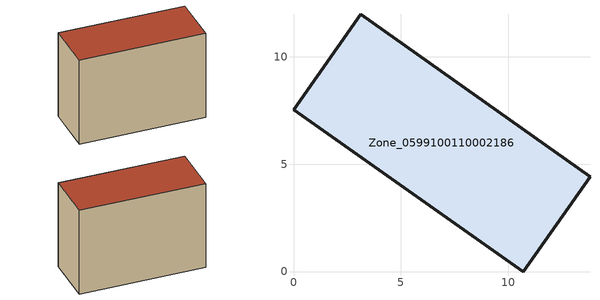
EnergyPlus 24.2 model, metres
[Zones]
Zone_0599100110002186
 floor ground (C_G): 3.13,11.98 13.81,4.42 10.69,0 0,7.54 z4.36
 wall outside (C_F): 10.69,0 13.81,4.42 3.13,11.98 0,7.54 10.69,0 z4.36:13.82
 roof outside (C_R): 13.81,4.42 3.13,11.98 0,7.54 10.69,0 z13.82
[BUILDING]
Pand.0599100110002186: North Axis=0; Terrain=City; Loads Convergence Tolerance Value=0.04; Temperature Convergence Tolerance Value=0.4; Solar Distribution=FullExterior; Maximum Number of Warmup Days=25; Minimum Number of Warmup Days=1
[Site:Location]
Rotterdam.The.Hague.AP_ZH_NLD Design_Conditions: Latitude=51.96; Longitude=4.45; Time Zone=1; Elevation=-4.5
[SITE:GROUNDTEMPERATURE:BUILDINGSURFACE]
18, 18, 18, 18, 18, 18, 18, 18, 18, 18, 18, 18
[MATERIAL] Thermal Absorptance=0.9; Solar Absorptance=0.7; Visible Absorptance=0.7
Name | Roughness | Thickness | Conductivity | Density | Specific Heat
G.TI.2015-2018 | MediumSmooth | 0.15 | 0.0428571 | 540 | 1210
F.TI.2015-2018 | Rough | 0.3 | 0.0666667 | 1920 | 840
R.TI.2015-2018 | MediumRough | 0.2 | 0.0333333 | 1500 | 1000
[CONSTRUCTION]
C_G: G.TI.2015-2018
C_F: F.TI.2015-2018
C_R: R.TI.2015-2018
[ZONE]
Zone_0599100110002186: Type=1; Multiplier=1; Ceiling Height=Autocalculate; Volume=Autocalculate; Floor Area=autocalculate; Part of Total Floor Area=Yes
[ZONEINFILTRATION:DESIGNFLOWRATE]
Infil_Zone_0599100110002186: Zone or ZoneList or Space or SpaceList=Zone_0599100110002186; Schedule=AlwaysOn; Design Flow Rate Calculation Method=Flow/Area; Flow Rate per Floor Area=0.0015; Constant Term Coefficient=1; Temperature Term Coefficient=0; Velocity Term Coefficient=0; Velocity Squared Term Coefficient=0
[HVACTEMPLATE:ZONE:IDEALLOADSAIRSYSTEM]
Zone_0599100110002186: Maximum Heating Supply Air Temperature=50; Minimum Cooling Supply Air Temperature=13; Maximum Heating Supply Air Humidity Ratio=0.0156; Minimum Cooling Supply Air Humidity Ratio=0.0077; Heating Limit=NoLimit; Cooling Limit=NoLimit; Dehumidification Control Type=ConstantSensibleHeatRatio; Cooling Sensible Heat Ratio=0.7; Dehumidification Setpoint=60; Humidification Control Type=None; Humidification Setpoint=30; Outdoor Air Method=None; Outdoor Air Flow Rate per Person=0.00944; Outdoor Air Flow Rate per Zone Floor Area=0; Outdoor Air Flow Rate per Zone=0; Demand Controlled Ventilation Type=None; Outdoor Air Economizer Type=NoEconomizer; Heat Recovery Type=None; Sensible Heat Recovery Effectiveness=0.7; Latent Heat Recovery Effectiveness=0.65
[ZONECONTROL:THERMOSTAT]
ThermostatControl_Zone_0599100110002186: Zone or ZoneList=Zone_0599100110002186; Control Type Schedule=DualSetpointControlType; Control 1=Thermostat_Zone_0599100110002186; Temperature Difference Between Cutout And Setpoint=0
[THERMOSTATSETPOINT:DUALSETPOINT]
Thermostat_Zone_0599100110002186: Heating Setpoint Temperature Schedule=HeatingSetpoint_Zone_0599100110002186; Cooling Setpoint Temperature Schedule=CoolingSetpoint_Zone_0599100110002186
[SCHEDULE:COMPACT]
HeatingSetpoint_Zone_0599100110002186: Through: 12/31, For: AllDays, Until: 24:00, 21
CoolingSetpoint_Zone_0599100110002186: Through: 12/31, For: AllDays, Until: 24:00, 24
DualSetpointControlType: Through: 12/31, For: AllDays, Until: 24:00, 4
AlwaysOn: Through: 12/31, For: AllDays, Until: 24:00, 1
